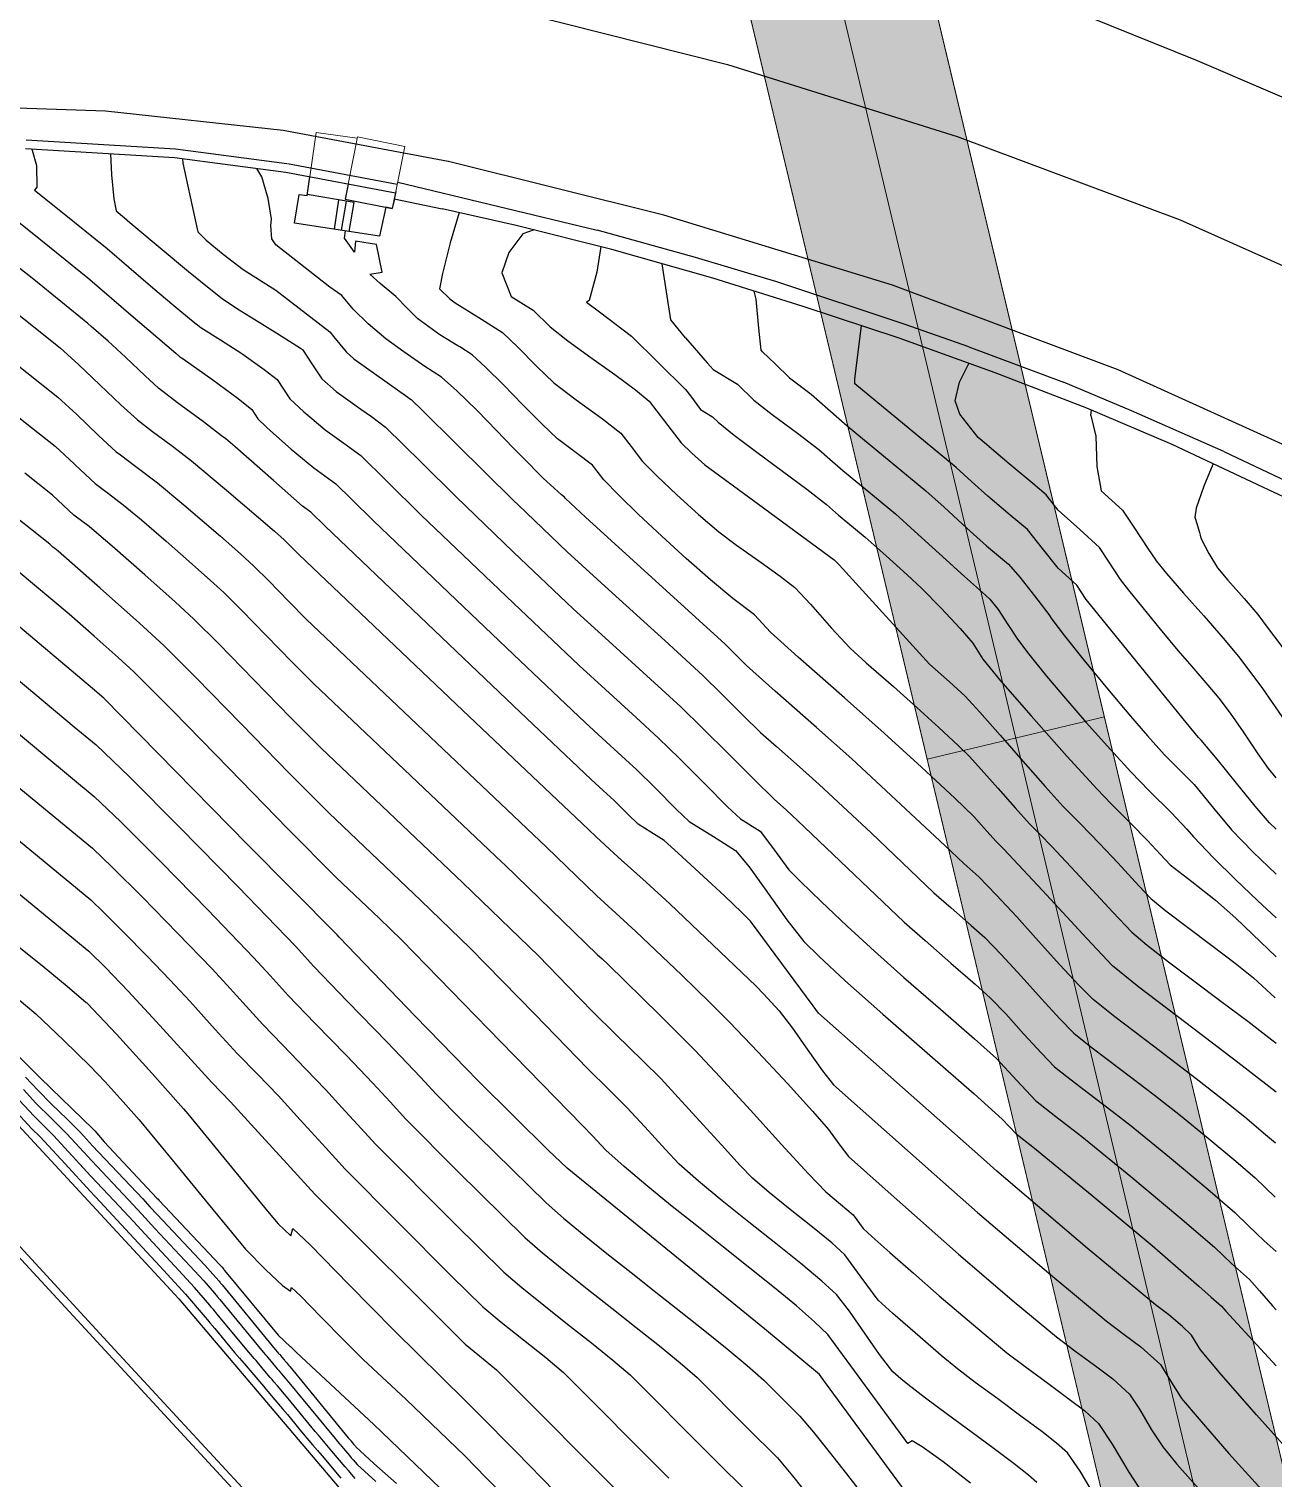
# Model space of a CAD drawing. Extents: x -367 to 63045, y 275 to 109039.
# Drawn here: x 62222.01 to 62264.05, y 108466.54 to 108515.49 of the extents above; entities that cross this region are included whole.
import ezdxf

# ---------------------------------------------------------------- set-up
doc = ezdxf.new("R2010")
doc.units = 0
doc.header["$LTSCALE"] = 25.401856
doc.header["$MEASUREMENT"] = 0
for name, pattern in [('DOT', [0.55, 0.3, -0.25]), ('NASCOSTA', [9.525, 6.35, -3.175]), ('TRATTEGGIATA', [19.05, 12.7, -6.35]), ('TRATTEGGIATA2', [0.375, 0.25, -0.125]), ('TRATTOPUNTO2', [12.7, 6.35, -3.175, 0, -3.175])]:
    doc.linetypes.add(name, pattern=pattern)
for name, color, linetype in [('Bâti', 7, 'Continuous'), ('Couronnement', 7, 'Continuous'), ('curve livello 5m', 7, 'Continuous'), ('LIN010TR', 2, 'NASCOSTA'), ('LIN025CO', 7, 'Continuous'), ('Per+Mod Surf', 7, 'Continuous'), ('Strade', 7, 'Continuous'), ('TRATTCOLO-30', 253, 'Continuous'), ('TRATTCOLO-32', 255, 'Continuous')]:
    doc.layers.add(name, color=color, linetype=linetype)
doc.layers.add('Colori bordi', color=5, linetype='Continuous', plot=False)
doc.layers.add('no_plot', color=5, linetype='Continuous', plot=False)

# ---------------------------------------------------------------- blocks, each defined once
blk = doc.blocks.new('CONTORNO')
at = {"layer": 'Colori bordi', "lineweight": 0, "ltscale": 2}
blk.add_line((-2.996, -0.714), (2.996, 0.714), dxfattribs=at)
at = {"layer": 'Colori bordi', "lineweight": 0, "ltscale": 2, "flags": 128}
for points in [[(-22.578, 81.44), (16.586, -82.868), (15.866, -82.007), (19.27, -96.287), (18.407, -96.98), (19.153, -100.108)], [(28.44, -103.877), (26.165, -94.334), (26.165, -94.334), (25.446, -93.474), (-6.877, 42.135)]]:
    blk.add_lwpolyline(points, dxfattribs=at)

msp = doc.modelspace()

# ---------------------------------------------------------------- hatches: boundary and pattern name
at = {"layer": 'TRATTCOLO-30', "linetype": 'Continuous', "lineweight": 0}
h = msp.add_hatch(color=256, dxfattribs=at)
h.dxf.hatch_style = 1
h.paths.add_polyline_path([(62258.35528, 108492.25288), (62255.35921, 108491.53876), (62267.86702, 108439.0627), (62270.86309, 108439.77682)])
h.paths.add_polyline_path([(62255.35921, 108491.53876), (62252.36314, 108490.82464), (62264.87095, 108438.34858), (62267.86702, 108439.0627)])
h.paths.add_polyline_path([(62243.4551, 108541.48202), (62240.45903, 108540.7679), (62252.36314, 108490.82464), (62255.35921, 108491.53876)])
h.paths.add_polyline_path([(62246.45117, 108542.19614), (62243.4551, 108541.48202), (62255.35921, 108491.53876), (62258.35528, 108492.25288)])

# ---------------------------------------------------------------- linework, layer by layer
at = {"layer": 'Bâti', "color": 2, "linetype": 'Continuous'}
for p, q in [((62231.41442, 108509.85733), (62231.5042, 108510.4922)), ((62232.80307, 108510.24901), (62232.70235, 108509.7422)), ((62234.40543, 108510.00153), (62234.28746, 108509.42048)), ((62234.47976, 108510.30777), (62241.21667, 108508.69184)), ((62230.99135, 108508.9272), (62231.14335, 108509.8992)), ((62231.14335, 108509.8992), (62231.41442, 108509.85733)), ((62233.0008, 108509.62659), (62231.41935, 108509.8922)), ((62232.33554, 108508.72094), (62232.48866, 108509.7126)), ((62232.57704, 108508.68684), (62232.74449, 108509.67023)), ((62232.70235, 108509.7422), (62234.28746, 108509.42048)), ((62232.83335, 108508.6432), (62233.0008, 108509.62659)), ((62234.34835, 108509.74419), (62235.97635, 108509.4142)), ((62234.07316, 108509.46398), (62233.85235, 108508.4882)), ((62238.47135, 108508.8512), (62235.97635, 108509.4142)), ((62233.85235, 108508.4882), (62230.99135, 108508.9272)), ((62241.71035, 108508.0412), (62238.47135, 108508.8512)), ((62244.53527, 108507.76894), (62241.21667, 108508.69184)), ((62245.11735, 108507.07019), (62241.71035, 108508.0412)), ((62247.28534, 108506.94518), (62244.53527, 108507.76894)), ((62248.17035, 108506.11118), (62245.11735, 108507.07019)), ((62251.58711, 108505.51449), (62247.28534, 108506.94518)), ((62251.41735, 108505.04018), (62248.17035, 108506.11118)), ((62253.76935, 108504.74719), (62251.58711, 108505.51449)), ((62254.66534, 108503.86918), (62251.41735, 108505.04018)), ((62253.76935, 108504.74719), (62256.96634, 108503.55819)), ((62257.76134, 108502.68218), (62254.66534, 108503.86918)), ((62259.26697, 108502.59052), (62256.96634, 108503.55819)), ((62260.64035, 108501.44618), (62257.76134, 108502.68218)), ((62262.38734, 108501.21518), (62259.26697, 108502.59052)), ((62263.54034, 108500.09218), (62260.64035, 108501.44618)), ((62262.38734, 108501.21518), (62265.91734, 108499.54318)), ((62266.32435, 108498.76819), (62263.54034, 108500.09218)), ((62232.68936, 108462.08879), (62216.58988, 108479.49352)), ((62217.02428, 108479.44155), (62224.91833, 108470.8722)), ((62224.91833, 108470.8722), (62232.66514, 108462.49732))]:
    msp.add_line(p, q, dxfattribs=at)
at = {"layer": 'Couronnement', "color": 2, "linetype": 'Continuous'}
for p, q in [((62224.59635, 108512.7082), (62219.47236, 108512.8832)), ((62230.60735, 108512.0542), (62224.59635, 108512.7082)), ((62236.17936, 108511.0062), (62230.60735, 108512.0542)), ((62221.89635, 108511.44621), (62226.92635, 108511.1422)), ((62221.91442, 108511.74519), (62226.96189, 108511.44013)), ((62226.96189, 108511.44013), (62230.73168, 108510.94162)), ((62226.92635, 108511.1422), (62230.69236, 108510.6442)), ((62230.69236, 108510.6442), (62234.39516, 108509.95093)), ((62230.74749, 108510.93866), (62234.45475, 108510.24456))]:
    msp.add_line(p, q, dxfattribs=at)
at = {"layer": 'curve livello 5m', "color": 2, "flags": 128}
for points in [[(62214.21733, 108511.28361), (62214.31165, 108510.64298), (62214.62595, 108509.94091), (62214.93694, 108509.61338), (62215.52905, 108509.05534), (62216.22465, 108508.4342), (62216.22465, 108508.4342), (62221.93666, 108503.87863), (62222.99068, 108503.04654), (62223.62873, 108502.45893), (62224.36378, 108501.75556), (62224.96384, 108501.20642), (62224.96384, 108501.20642), (62225.10879, 108501.0968)], [(62224.7681, 108511.27264), (62224.80781, 108510.56088), (62224.88385, 108509.7473), (62224.95874, 108509.33903), (62224.95874, 108509.33903), (62225.24567, 108509.10774), (62225.42623, 108508.95274), (62226.45035, 108508.09444), (62227.40817, 108507.29896), (62228.15369, 108506.68695), (62228.54091, 108506.37904), (62228.54091, 108506.37904), (62229.05784, 108506.03839), (62229.79503, 108505.58117), (62230.56728, 108505.10346), (62231.18942, 108504.70132), (62231.18942, 108504.70132), (62231.25127, 108504.65564), (62231.57296, 108504.1772), (62231.90864, 108503.67034), (62231.90864, 108503.67034), (62232.39734, 108503.24099), (62232.94106, 108502.84311), (62233.22358, 108502.64561)], [(62239.08234, 108508.6984), (62238.70577, 108508.5671), (62238.23139, 108507.94024), (62237.99174, 108507.24581), (62237.99174, 108507.24581), (62238.30762, 108506.45098), (62239.05061, 108505.98688), (62239.61974, 108505.42761), (62240.22629, 108504.95017), (62241.0006, 108504.38732), (62241.80655, 108503.81181), (62242.50801, 108503.29641), (62242.96887, 108502.9139), (62242.96887, 108502.9139), (62243.48879, 108502.24286), (62244.0501, 108501.50725), (62244.0501, 108501.50725), (62244.41096, 108501.15583), (62244.85459, 108500.76574), (62244.85459, 108500.76574), (62246.66011, 108499.43576), (62249.05502, 108497.6802), (62249.05502, 108497.6802), (62249.21595, 108497.55788), (62249.22283, 108497.55186), (62249.23123, 108497.54492), (62249.2378, 108497.5395), (62249.26977, 108497.51064), (62249.38879, 108497.38248), (62252.44319, 108494.0349), (62253.11398, 108493.43993), (62253.64308, 108492.94733), (62254.13761, 108492.41135), (62254.82626, 108491.63309), (62255.59971, 108490.75038), (62256.34865, 108489.90108), (62256.96375, 108489.22303), (62256.96375, 108489.22303), (62257.54297, 108488.63311), (62258.19077, 108487.97529), (62258.19077, 108487.97529), (62258.80661, 108487.3155), (62259.51471, 108486.54846), (62259.92569, 108486.11437), (62259.92569, 108486.11437), (62260.43103, 108485.69876), (62261.15855, 108485.14492), (62261.98014, 108484.53095), (62262.7677, 108483.93497), (62263.39312, 108483.43509), (62263.39312, 108483.43509), (62264.11741, 108482.76523)], [(62264.1512, 108490.18641), (62263.89553, 108490.51098), (62263.55073, 108491.00353), (62263.04852, 108491.74068), (62262.61226, 108492.37081), (62262.23046, 108492.88516), (62261.86223, 108493.31737), (62261.31235, 108493.94906), (62260.84345, 108494.49471), (62260.84345, 108494.49471), (62260.24284, 108495.21858), (62259.6568, 108495.93492), (62259.1767, 108496.53121), (62258.89393, 108496.89494), (62258.51452, 108497.47712), (62258.18791, 108497.96936), (62257.52077, 108498.57842), (62256.79155, 108499.23522), (62256.38073, 108499.75122), (62255.93127, 108500.13799), (62255.13919, 108500.79832), (62254.45842, 108501.37383), (62254.36847, 108501.45504), (62254.08152, 108501.69197), (62253.46231, 108502.47079), (62253.30964, 108502.92675), (62253.45237, 108503.55714), (62253.77234, 108504.19113)], [(62233.22358, 108502.64561), (62233.58692, 108502.3916), (62234.06374, 108502.03736), (62234.06374, 108502.03736), (62235.27603, 108500.84527), (62236.45085, 108499.68387)], [(62225.10879, 108501.0968), (62225.61984, 108500.71031), (62226.35197, 108500.16023), (62226.35197, 108500.16023), (62227.24955, 108499.40939), (62228.48454, 108498.34947), (62228.48454, 108498.34947), (62229.15769, 108497.75737), (62229.61727, 108497.34224), (62229.61727, 108497.34224), (62230.1132, 108496.84417), (62230.79372, 108496.14512), (62231.38136, 108495.55065), (62231.38136, 108495.55065), (62236.45084, 108490.74423)], [(62252.21163, 108465.28552), (62248.9279, 108469.76166), (62248.72394, 108470.03968), (62246.86831, 108471.58006), (62240.1961, 108477.00348), (62239.54888, 108477.62267), (62238.42802, 108478.72574), (62237.16979, 108479.98176), (62236.803, 108480.35899), (62235.06643, 108482.14034), (62232.49963, 108484.80489), (62232.42696, 108484.88415), (62229.39792, 108487.94581), (62224.5415, 108492.87793), (62224.16508, 108493.21263), (62220.40283, 108496.37325), (62218.83287, 108497.69412), (62217.69873, 108498.58945), (62216.82493, 108499.28634), (62216.61865, 108499.47634)], [(62236.45085, 108499.68387), (62238.39107, 108497.81918)], [(62238.39107, 108497.81918), (62240.40067, 108495.90493), (62240.40067, 108495.90493), (62241.60348, 108494.80564), (62243.0144, 108493.52885), (62244.03734, 108492.58994), (62244.03734, 108492.58994), (62244.77342, 108491.87088), (62245.65929, 108490.98574), (62246.52416, 108490.1222), (62247.19726, 108489.46791), (62247.19726, 108489.46791), (62247.61324, 108489.09895), (62247.98159, 108488.75602), (62251.58915, 108485.32204), (62252.29171, 108484.69819), (62253.16819, 108483.93655), (62253.98441, 108483.22587), (62254.5062, 108482.75495), (62254.5062, 108482.75495), (62255.02203, 108482.21584), (62255.6349, 108481.53899), (62256.22426, 108480.89001), (62256.66956, 108480.43447), (62256.66956, 108480.43447), (62257.08231, 108480.10477), (62257.81249, 108479.54672), (62258.61891, 108478.93206), (62259.26036, 108478.43256), (62259.26036, 108478.43256), (62260.5515, 108477.37809), (62261.84621, 108476.29582), (62262.75608, 108475.51043), (62262.75608, 108475.51043), (62263.23326, 108475.04994), (62263.74567, 108474.55369), (62263.74567, 108474.55369), (62264.15119, 108474.19819)], [(62236.45084, 108490.74423), (62238.39107, 108488.90468)], [(62238.39107, 108488.90468), (62239.50619, 108487.84743), (62241.1952, 108486.21267), (62241.84239, 108485.62342), (62242.52163, 108485.00569), (62242.52163, 108485.00569), (62244.07508, 108483.52295), (62244.07508, 108483.52295), (62245.03091, 108482.58826), (62245.68081, 108481.94089), (62245.68081, 108481.94089), (62246.65369, 108480.92176), (62247.64102, 108479.86419), (62248.48578, 108478.93818), (62249.03094, 108478.31378), (62249.03094, 108478.31378), (62249.38308, 108477.82878), (62249.69997, 108477.39833), (62249.69997, 108477.39833), (62250.94484, 108476.29524), (62253.41922, 108474.10268), (62255.30527, 108472.49674), (62256.73434, 108471.31281), (62256.73434, 108471.31281), (62257.35767, 108470.84279), (62258.09335, 108470.30279), (62258.63485, 108469.89044), (62258.63485, 108469.89044), (62259.1992, 108469.37701), (62259.53799, 108468.86675), (62259.94766, 108468.17367), (62260.32109, 108467.59597), (62260.32109, 108467.59597), (62260.80389, 108467.01421), (62261.63339, 108466.07086)], [(62219.56121, 108488.00908), (62224.03747, 108484.33194), (62224.59436, 108483.78308), (62225.3668, 108482.98831), (62225.3668, 108482.98831), (62226.1927, 108482.09339), (62227.26773, 108480.91123), (62228.19214, 108479.90613), (62228.19214, 108479.90613), (62228.82617, 108479.24796), (62229.76276, 108478.22815), (62230.85109, 108477.02931), (62231.67646, 108476.13415), (62231.67646, 108476.13415), (62236.75243, 108471.06151)], [(62221.82431, 108479.66137), (62222.24657, 108479.20382), (62222.77263, 108478.68297), (62223.29844, 108478.16237), (62223.71678, 108477.70895), (62224.13641, 108477.25414), (62225.37798, 108475.93621), (62225.82268, 108475.45421), (62226.26867, 108474.97078), (62227.45129, 108473.71441), (62227.92028, 108473.20603), (62228.27862, 108472.78373), (62228.32344, 108472.73092), (62228.34584, 108472.70451), (62228.36825, 108472.6781), (62228.4579, 108472.57243), (62229.77061, 108470.98012), (62229.92853, 108470.79398), (62230.00754, 108470.70088), (62230.04704, 108470.65431), (62230.08656, 108470.60775), (62230.24466, 108470.42142), (62230.40284, 108470.23501), (62230.44239, 108470.18839), (62230.48196, 108470.14176), (62230.5611, 108470.04849), (62230.71943, 108469.86189), (62230.79862, 108469.76838), (62232.24424, 108468.00904), (62232.31029, 108467.93119), (62232.44246, 108467.77543), (62232.50857, 108467.69751), (62232.54163, 108467.65854), (62232.5747, 108467.61957), (62232.83943, 108467.30757), (62232.90566, 108467.22951), (62232.97191, 108467.15143), (62233.03819, 108467.07493), (62233.10392, 108467.00298), (62233.72906, 108466.42685)], [(62236.75243, 108471.06151), (62237.233, 108470.67123), (62237.81687, 108470.19621), (62237.81687, 108470.19621), (62242.3139, 108465.68383), (62245.03733, 108462.97299), (62245.5248, 108462.36224), (62246.02098, 108461.73936), (62246.02098, 108461.73936), (62247.33597, 108460.40138), (62248.56985, 108459.14594), (62249.11046, 108458.48906), (62249.78183, 108457.66893), (62249.78183, 108457.66893), (62251.19566, 108456.02639), (62252.53863, 108454.46618), (62254.65115, 108452.00891), (62254.86258, 108451.76326), (62255.05773, 108451.53598), (62256.67143, 108449.8316)]]:
    msp.add_lwpolyline(points, dxfattribs=at)
at = {"layer": 'LIN010TR', "linetype": 'TRATTOPUNTO2', "lineweight": 0, "ltscale": 5, "flags": 128}
msp.add_lwpolyline([(62244.1533, 108538.5519), (62273.94391, 108413.56645)], dxfattribs=at)
at = {"layer": 'LIN025CO', "linetype": 'TRATTEGGIATA', "lineweight": 0, "ltscale": 2}
for p, q in [((62234.65089, 108591.70293), (62280.96093, 108397.4108)), ((62228.65862, 108590.27523), (62272.10052, 108408.0163))]:
    msp.add_line(p, q, dxfattribs=at)
at = {"layer": 'LIN025CO', "color": 2, "linetype": 'DOT', "lineweight": 0, "ltscale": 2}
for p, q in [((62231.5042, 108510.4922), (62231.71535, 108511.9852)), ((62231.71535, 108511.9852), (62233.10535, 108511.7992)), ((62233.11887, 108511.83817), (62232.80307, 108510.24901)), ((62233.11887, 108511.83817), (62234.71246, 108511.51448)), ((62234.71246, 108511.51448), (62234.40543, 108510.00153))]:
    msp.add_line(p, q, dxfattribs=at)
at = {"layer": 'no_plot'}
for p, q in [((62222.1734, 108508.55064), (62224.00219, 108507.07646)), ((62232.18319, 108506.76777), (62230.3544, 108508.19446)), ((62243.7046, 108505.66619), (62243.41385, 108507.55569)), ((62224.00218, 108505.5378), (62222.1734, 108507.02752)), ((62230.3544, 108506.66452), (62232.18318, 108505.25724)), ((62244.20118, 108505.05764), (62243.7046, 108505.66619)), ((62244.20118, 108503.31202), (62242.3724, 108505.11473))]:
    msp.add_line(p, q, dxfattribs=at)
at = {"layer": 'no_plot', "flags": 128}
for points in [[(62222.1734, 108507.02752), (62218.08191, 108510.23784), (62218.0523, 108510.69994), (62218.01909, 108511.33769), (62218.01909, 108511.33769), (62218.00303, 108511.46019)], [(62219.88769, 108511.45342), (62219.88495, 108510.89109), (62219.91653, 108510.33815), (62221.39567, 108509.17756), (62222.1734, 108508.55064)], [(62222.09946, 108511.43393), (62222.11925, 108511.38941), (62222.27241, 108510.8691), (62222.27478, 108510.13821), (62222.20329, 108510.04337), (62223.09042, 108509.32826), (62224.65562, 108508.06656), (62225.39221, 108507.43481), (62226.19887, 108506.74177), (62226.90802, 108506.14833), (62227.51044, 108505.65054), (62227.8254, 108505.39775), (62228.48032, 108504.98109), (62229.20849, 108504.52162), (62229.9585, 108503.9881), (62230.39508, 108503.64525), (62230.82794, 108502.99645), (62231.30497, 108502.54967), (62231.5672, 108502.32947)], [(62212.54551, 108511.17049), (62212.58604, 108510.70921), (62212.7774, 108510.19246), (62213.0214, 108509.7367), (62213.31848, 108509.40518), (62213.87911, 108508.85104), (62214.62353, 108508.14946), (62215.47199, 108507.3756), (62216.34471, 108506.60463), (62221.08908, 108502.82079), (62222.89975, 108501.39138), (62223.5363, 108500.79667)], [(62216.08457, 108511.42159), (62216.22786, 108510.32803), (62216.24302, 108510.21236), (62216.24729, 108510.13753), (62217.21058, 108509.38171), (62222.78425, 108504.93647), (62223.08161, 108504.70171), (62223.68768, 108504.14971), (62224.40853, 108503.462), (62225.11531, 108502.78854), (62225.67918, 108502.27927), (62226.19287, 108501.88485), (62226.81799, 108501.42302)], [(62227.20025, 108511.10598), (62227.21571, 108510.9516), (62227.62468, 108509.04055), (62227.7142, 108508.63469), (62227.99961, 108508.35275), (62228.5708, 108507.88077), (62229.25642, 108507.36033), (62229.80704, 108507.00984), (62230.3544, 108506.66452)], [(62230.3544, 108508.19446), (62230.22327, 108508.39649), (62230.18061, 108508.85242), (62230.21118, 108509.05772), (62230.09836, 108509.75815), (62229.88154, 108510.49348), (62229.88154, 108510.49348), (62229.71764, 108510.77309)], [(62236.54967, 108509.28483), (62236.24708, 108508.26169), (62235.99197, 108507.2318), (62235.89014, 108506.71356), (62236.23143, 108506.36587), (62236.41361, 108506.23646), (62236.65309, 108506.08783)], [(62236.56766, 108504.74473), (62236.50296, 108504.78547), (62235.90043, 108505.15942), (62235.90043, 108505.15942), (62235.15074, 108505.69199), (62234.80308, 108506.04404), (62234.40971, 108506.44688), (62234.40971, 108506.44688), (62233.88534, 108506.88993), (62233.52605, 108507.20356), (62233.52605, 108507.20356), (62233.94631, 108507.27097), (62233.758, 108508.20269), (62233.04746, 108508.31722), (62233.00954, 108507.94218), (62232.67356, 108508.42264), (62232.70945, 108508.66289), (62232.70956, 108508.66355)], [(62241.33285, 108508.1356), (62241.20397, 108507.268), (62240.9405, 108506.31744), (62240.85444, 108506.25774), (62241.2863, 108505.93255), (62242.3724, 108505.11473)], [(62224.00219, 108507.07646), (62224.06556, 108507.02538), (62225.45258, 108505.83579), (62226.9715, 108504.5308), (62227.10989, 108504.41645), (62227.22756, 108504.34191), (62228.22655, 108503.63945), (62229.0826, 108503.0072), (62229.5389, 108502.63485), (62229.74725, 108502.32257), (62230.04058, 108502.03809)], [(62236.4736, 108503.26591), (62235.95439, 108503.72813), (62235.95439, 108503.72813), (62235.38724, 108504.08238), (62234.68543, 108504.58094), (62234.07004, 108505.0181), (62233.47914, 108505.52814), (62232.96695, 108506.01728), (62232.96695, 108506.01728), (62232.58849, 108506.48406), (62232.18319, 108506.76777)], [(62246.50864, 108506.63316), (62246.56968, 108506.35569), (62246.66361, 108505.3825), (62246.74722, 108504.63427), (62246.78163, 108504.59434), (62246.80021, 108504.58319), (62247.22999, 108504.17196), (62247.7113, 108503.7049), (62248.43978, 108503.15122), (62249.0041, 108502.65797), (62249.66053, 108502.08158), (62251.15176, 108500.85029), (62252.3162, 108499.88882), (62252.93377, 108499.3357), (62253.70771, 108498.6296), (62254.37256, 108498.03234), (62255.11662, 108497.40428), (62255.49057, 108496.97397), (62255.99179, 108496.34441), (62256.46993, 108495.7045), (62256.57163, 108495.54569), (62257.00217, 108494.98485), (62257.67218, 108494.14969), (62258.45695, 108493.19374), (62259.23178, 108492.27051), (62259.81059, 108491.60975), (62260.38795, 108490.97381), (62260.90985, 108490.44434), (62261.3807, 108489.9643), (62262.03673, 108489.1709), (62262.64612, 108488.43881), (62263.381, 108487.68497), (62264.15119, 108486.93389)], [(62236.65309, 108506.08783), (62237.30403, 108505.68383), (62238.01854, 108505.23396), (62238.52531, 108504.75467), (62239.17526, 108504.08778), (62239.74797, 108503.53448), (62240.50079, 108502.96087), (62241.39838, 108502.31788), (62242.01428, 108501.83349), (62242.36611, 108501.3794), (62242.74594, 108500.88162), (62243.23039, 108500.3899), (62243.90194, 108499.75584), (62244.63979, 108499.09082), (62245.32313, 108498.50617), (62245.92315, 108498.05214), (62246.6757, 108497.51839), (62247.39308, 108497.00758), (62247.88758, 108496.62238), (62248.4226, 108496.05545), (62249.13285, 108495.24918), (62249.75727, 108494.57323), (62250.30709, 108494.07946), (62251.22515, 108493.27227), (62252.01383, 108492.57174), (62252.75395, 108491.89329), (62253.41318, 108491.27953), (62253.79376, 108490.9146), (62254.19254, 108490.4789), (62254.75051, 108489.84482), (62255.33726, 108489.17684), (62255.82235, 108488.63943), (62256.17619, 108488.27905), (62256.57193, 108487.87719), (62257.53125, 108486.84942), (62258.63427, 108485.65459), (62259.27446, 108484.97839), (62259.7927, 108484.54326), (62260.51659, 108483.98052), (62261.37343, 108483.33452), (62262.2905, 108482.64961), (62263.19505, 108481.97012), (62264.01438, 108481.34041), (62264.15119, 108481.22962)], [(62228.5233, 108501.7485), (62227.91356, 108502.21138), (62227.03169, 108502.86288), (62226.39453, 108503.35212), (62226.39453, 108503.35212), (62225.93745, 108503.77157), (62225.26982, 108504.40305), (62224.69137, 108504.94045), (62224.69137, 108504.94045), (62224.11925, 108505.43857), (62224.00218, 108505.5378)], [(62232.18318, 108505.25724), (62232.30884, 108505.10366), (62232.7325, 108504.57686), (62232.98934, 108504.34422), (62234.81435, 108503.04777), (62234.87406, 108503.00535), (62234.92231, 108502.97521), (62234.9269, 108502.97071)], [(62264.15119, 108488.45442), (62263.9326, 108488.67712), (62263.9326, 108488.67712), (62263.44804, 108489.23914), (62262.81832, 108490.01574), (62262.16728, 108490.82037), (62261.61877, 108491.46647), (62261.61877, 108491.46647), (62261.52935, 108491.55741), (62261.4252, 108491.67421), (62261.11527, 108492.0558), (62257.73278, 108496.22032), (62257.41629, 108496.70195), (62256.79033, 108497.26941), (62256.26083, 108497.9365), (62255.74868, 108498.57775), (62255.74868, 108498.57775), (62255.17232, 108499.06679), (62254.41549, 108499.70309), (62254.41549, 108499.70309), (62253.86503, 108500.20046), (62253.34233, 108500.67193), (62253.34233, 108500.67193), (62251.79194, 108501.95208), (62249.91898, 108503.49857), (62249.91591, 108503.61781), (62249.92169, 108503.66421), (62250.14508, 108505.45983)], [(62264.15119, 108479.5716), (62262.86235, 108480.57523), (62261.1087, 108481.91188), (62259.52082, 108483.12543), (62258.62324, 108483.84241), (62258.62324, 108483.84241), (62257.75383, 108484.76072), (62256.25589, 108486.38333), (62254.9531, 108487.7791), (62254.9531, 108487.7791), (62254.68095, 108488.05584), (62254.29181, 108488.49347), (62253.94445, 108488.88186), (62253.94445, 108488.88186), (62253.29642, 108489.50325), (62252.17391, 108490.54832), (62250.91368, 108491.70354), (62250.91368, 108491.70354), (62249.57077, 108492.89637), (62248.00755, 108494.27081), (62247.07135, 108495.11156), (62247.07135, 108495.11156), (62246.53176, 108495.70295), (62245.79166, 108496.2466), (62245.04304, 108496.88011), (62244.22333, 108497.60176), (62243.39293, 108498.35586), (62242.61226, 108499.08672), (62241.94174, 108499.73866), (62241.44178, 108500.25599), (62241.44178, 108500.25599), (62241.05969, 108500.75307), (62240.50816, 108501.17101), (62239.87619, 108501.64136), (62239.87619, 108501.64136), (62239.33814, 108502.14511), (62238.70059, 108502.78966), (62238.04309, 108503.4663), (62237.4452, 108504.06633), (62236.98646, 108504.48105), (62236.98646, 108504.48105), (62236.56766, 108504.74473)], [(62244.20118, 108505.05764), (62244.93467, 108504.20645), (62245.1291, 108503.98081), (62245.95256, 108503.48664), (62246.50583, 108502.95329), (62247.12914, 108502.46945), (62247.97957, 108501.83818), (62248.6985, 108501.28678), (62249.07578, 108500.95701), (62249.51463, 108500.57167), (62250.51159, 108499.7485), (62251.29006, 108499.10572), (62251.93771, 108498.52884), (62252.77054, 108497.77035), (62253.62302, 108496.99351), (62254.32963, 108496.3616), (62254.48457, 108496.23081), (62254.76638, 108495.87685), (62255.09095, 108495.36954), (62255.41048, 108494.87106), (62255.79811, 108494.37151), (62256.40103, 108493.62919), (62257.03836, 108492.86681), (62257.73477, 108492.06606), (62258.55261, 108491.14881), (62259.24655, 108490.39022), (62259.86974, 108489.75267), (62260.60612, 108489.01573), (62261.14262, 108488.46213), (62261.35964, 108488.20051), (62262.04243, 108487.49426), (62262.77737, 108486.76297), (62263.52513, 108486.04325), (62264.15119, 108485.46036)], [(62237.50464, 108502.23321), (62237.14117, 108502.60571), (62236.4736, 108503.26591)], [(62244.20118, 108503.31202), (62244.3707, 108503.09788), (62244.70049, 108502.6328), (62245.10492, 108502.39009), (62245.30036, 108502.20169), (62245.84514, 108501.76825), (62246.6124, 108501.19172), (62247.47295, 108500.55398), (62248.29762, 108499.93689), (62248.95723, 108499.42233), (62249.36873, 108499.06177), (62249.87141, 108498.64671), (62250.26393, 108498.32261), (62250.98025, 108497.69293), (62251.68852, 108497.0535), (62252.17626, 108496.59615), (62252.83674, 108495.92169), (62253.47658, 108495.23271), (62253.90385, 108494.73592), (62253.90385, 108494.73592), (62254.24932, 108494.19644), (62254.84494, 108493.46311), (62255.87313, 108492.28087), (62257.08061, 108490.92662), (62258.10515, 108489.80662), (62258.584, 108489.31561), (62259.24607, 108488.64825), (62259.80961, 108488.07339), (62260.24423, 108487.60572), (62260.57692, 108487.25035), (62261.3022, 108486.68698), (62262.11047, 108486.06537), (62262.79297, 108485.44789), (62263.63212, 108484.64756), (62264.15119, 108484.14725)], [(62234.9269, 108502.97071), (62235.30896, 108502.59525), (62236.45085, 108501.46896)], [(62231.5672, 108502.32947), (62232.01829, 108501.95067), (62232.64783, 108501.49786), (62233.22296, 108501.08054), (62234.09934, 108500.21877), (62235.28008, 108499.05151), (62236.45085, 108497.93629)], [(62237.50464, 108502.23321), (62238.39108, 108501.32355)], [(62257.89933, 108502.62294), (62257.8815, 108502.4355), (62257.88961, 108502.43319), (62258.06021, 108501.73049), (62258.09343, 108500.71039), (62258.24407, 108499.88537), (62258.95954, 108499.23677), (62259.34166, 108498.65943), (62259.83678, 108497.90178), (62260.06922, 108497.57924), (62260.09899, 108497.52557), (62260.44771, 108497.09292), (62261.02558, 108496.42952), (62261.70753, 108495.65937), (62262.36843, 108494.90643), (62262.8832, 108494.29468), (62263.23697, 108493.82804), (62263.68874, 108493.20945), (62264.34764, 108492.26249), (62265.15105, 108491.08419), (62265.62563, 108490.38946)], [(62236.45084, 108494.47415), (62232.02158, 108498.69328), (62232.02158, 108498.69328), (62231.54139, 108499.16691), (62231.26019, 108499.37002), (62230.27106, 108500.2368), (62228.98589, 108501.36813), (62228.66123, 108501.6438), (62228.5233, 108501.7485)], [(62230.04058, 108502.03809), (62230.17595, 108501.90681), (62230.87669, 108501.29118), (62231.63924, 108500.66034), (62232.38217, 108500.12373), (62232.92265, 108499.59226), (62233.65083, 108498.87239), (62236.45085, 108496.20522)], [(62226.81799, 108501.42302), (62226.90383, 108501.3596), (62227.5066, 108500.90201), (62228.68822, 108499.91356), (62230.31403, 108498.51822), (62230.63243, 108498.2351), (62231.12829, 108497.73151), (62236.45084, 108492.68515)], [(62236.45085, 108501.46896), (62238.39108, 108499.55523)], [(62264.1328, 108477.84856), (62263.73166, 108478.19482), (62263.16086, 108478.67196), (62262.59163, 108479.13685), (62262.59163, 108479.13685), (62261.44787, 108480.02751), (62260.00996, 108481.12349), (62258.70798, 108482.11855), (62257.97201, 108482.70643), (62257.97201, 108482.70643), (62257.48183, 108483.19503), (62256.84563, 108483.88068), (62256.12712, 108484.6759), (62255.38998, 108485.49318), (62254.69789, 108486.24506), (62254.11454, 108486.84405), (62254.11454, 108486.84405), (62253.59837, 108487.2983), (62252.96001, 108487.90594), (62249.81354, 108490.83534), (62248.62099, 108491.89573), (62247.22469, 108493.12407), (62246.26019, 108493.98704), (62246.26019, 108493.98704), (62245.90787, 108494.33475), (62245.5363, 108494.70225), (62245.5363, 108494.70225), (62240.82343, 108498.99823), (62240.13762, 108499.63037), (62240.10511, 108499.67266), (62240.00442, 108499.74823), (62239.3887, 108500.31877), (62238.66324, 108501.04397), (62238.39108, 108501.32355)], [(62223.5363, 108500.79667), (62223.58873, 108500.74768), (62224.24849, 108500.13357), (62224.6969, 108499.79446), (62225.19735, 108499.41845), (62225.81088, 108498.90522), (62226.65505, 108498.18071), (62227.43117, 108497.50046), (62228.1523, 108496.85923), (62228.60212, 108496.44938), (62229.19308, 108495.86019), (62230.0296, 108495.0028), (62230.91045, 108494.0988), (62231.63444, 108493.3698), (62236.45084, 108488.80332)], [(62262.0127, 108500.77812), (62261.70963, 108500.04892), (62261.45841, 108499.30029), (62261.40629, 108499.00078), (62261.48088, 108498.78437), (62261.56289, 108498.47826), (62261.58454, 108498.3882), (62261.61609, 108498.29063), (62261.87943, 108497.77156), (62262.17473, 108497.28379), (62262.5249, 108496.86483), (62263.07301, 108496.24476), (62263.53593, 108495.7042), (62263.85646, 108495.28589), (62264.31175, 108494.67252), (62264.76521, 108494.0481), (62265.22732, 108493.38473), (62265.78569, 108492.56654), (62266.24575, 108491.89318)], [(62258.04138, 108465.91933), (62257.5278, 108466.77819), (62257.10883, 108467.38772), (62257.10883, 108467.38772), (62256.73848, 108467.72466), (62256.23651, 108468.11473), (62255.53327, 108468.63612), (62254.7456, 108469.2135), (62253.99037, 108469.77153), (62253.38442, 108470.23488), (62253.38442, 108470.23488), (62252.84001, 108470.68591), (62252.12151, 108471.29771), (62252.12151, 108471.29771), (62251.19873, 108472.10458), (62250.70463, 108472.5532), (62250.70463, 108472.5532), (62250.13682, 108473.32949), (62249.58179, 108474.08378), (62249.58179, 108474.08378), (62249.14011, 108474.4856), (62248.48454, 108475.0185), (62247.73789, 108475.6094), (62247.02297, 108476.18527), (62246.4626, 108476.67304), (62246.4626, 108476.67304), (62246.05012, 108477.10101), (62245.41455, 108477.79393), (62244.67596, 108478.60768), (62243.95447, 108479.39814), (62243.37015, 108480.02118), (62243.37015, 108480.02118), (62242.74385, 108480.64297), (62241.84073, 108481.52636), (62241.06948, 108482.28792), (62241.06948, 108482.28792), (62240.23418, 108483.14701), (62239.23242, 108484.17459), (62236.67429, 108486.65054), (62231.88751, 108491.18894), (62230.86073, 108492.22284), (62229.61147, 108493.50492), (62228.42509, 108494.7209), (62227.58696, 108495.55651), (62227.58696, 108495.55651), (62226.94902, 108496.13778), (62225.92628, 108497.0472), (62224.82556, 108498.01196), (62224.82556, 108498.01196), (62224.37221, 108498.40104), (62224.04272, 108498.67667), (62224.04272, 108498.67667), (62223.53315, 108499.06072), (62222.80882, 108499.73621), (62221.86869, 108500.47838)], [(62256.06365, 108466.39308), (62255.7903, 108466.64177), (62255.30219, 108467.02369), (62254.62757, 108467.52718), (62253.84872, 108468.09919), (62253.0479, 108468.68668), (62252.30739, 108469.2366), (62251.70947, 108469.69592), (62251.70947, 108469.69592), (62251.47265, 108469.89522), (62251.20696, 108470.13064), (62250.75033, 108470.71353), (62250.24052, 108471.45191), (62249.73615, 108472.18093), (62249.29584, 108472.73575), (62249.29584, 108472.73575), (62248.80516, 108473.19606), (62248.09827, 108473.78832), (62247.25134, 108474.46721), (62246.34056, 108475.18742), (62245.44209, 108475.90363), (62244.63213, 108476.57052), (62243.98684, 108477.14279), (62243.98684, 108477.14279), (62243.51765, 108477.64095), (62242.82077, 108478.40791), (62242.21481, 108479.06133), (62242.21481, 108479.06133), (62241.60237, 108479.66572), (62240.89649, 108480.36021), (62240.89649, 108480.36021), (62239.09045, 108482.21767), (62236.92452, 108484.43945), (62235.25834, 108486.0521), (62232.14058, 108489.00808), (62230.811, 108490.34688), (62229.19334, 108492.00704), (62227.6571, 108493.58161), (62226.57181, 108494.66365), (62226.57181, 108494.66365), (62225.74573, 108495.41633), (62224.42139, 108496.59394), (62222.99608, 108497.8432), (62222.99608, 108497.8432), (62222.88809, 108497.93489), (62222.8178, 108497.98787), (62222.71789, 108498.08104), (62220.10704, 108500.14215)], [(62238.39108, 108499.55523), (62238.53859, 108499.40973), (62240.19913, 108497.82797), (62241.71649, 108496.44122), (62243.49637, 108494.83053), (62244.78682, 108493.6461), (62245.4156, 108493.02853), (62246.14582, 108492.29787), (62246.72873, 108491.72747), (62247.26743, 108491.24547), (62248.04731, 108490.55941), (62248.71339, 108489.96715), (62250.4708, 108488.33098), (62252.59376, 108486.31017), (62253.17456, 108485.79717), (62253.85565, 108485.20584), (62254.31037, 108484.7995), (62254.86844, 108484.22205), (62255.53441, 108483.49244), (62256.22238, 108482.72865), (62256.84647, 108482.04866), (62257.32078, 108481.57045), (62257.89515, 108481.11166), (62258.91123, 108480.3351), (62260.03339, 108479.47979), (62260.92599, 108478.7847), (62261.85618, 108478.02503), (62262.78893, 108477.24532), (62263.44444, 108476.6795), (62264.1217, 108476.02593)], [(62236.45085, 108497.93629), (62238.39107, 108496.08811)], [(62253.8308, 108466.37425), (62252.90282, 108467.08825), (62252.19815, 108467.59615), (62251.8567, 108467.79321), (62251.8567, 108467.79321), (62251.7093, 108467.70808), (62250.28161, 108469.6542), (62249.00989, 108471.38771), (62248.56171, 108471.82036), (62247.94806, 108472.35374), (62247.20586, 108472.96589), (62246.37201, 108473.63486), (62245.48342, 108474.3387), (62244.57699, 108475.05546), (62243.68964, 108475.76317), (62242.85826, 108476.43989), (62242.11978, 108477.06366), (62241.51108, 108477.61253), (62241.51108, 108477.61253), (62241.05948, 108478.10148), (62240.7235, 108478.4325), (62237.94673, 108481.28833), (62234.61662, 108484.7043), (62233.8424, 108485.45366), (62232.39366, 108486.82722), (62230.76128, 108488.47092), (62228.77521, 108490.50917), (62226.88911, 108492.44233), (62225.55665, 108493.77079), (62225.55665, 108493.77079), (62225.02233, 108494.25879), (62224.2127, 108494.97871), (62223.37065, 108495.71458), (62223.37065, 108495.71458), (62221.65311, 108497.15747)], [(62236.45085, 108496.20522), (62238.39107, 108494.35704)], [(62238.39107, 108496.08811), (62240.6022, 108493.98188), (62241.49047, 108493.17007), (62242.53243, 108492.22716), (62243.28787, 108491.53379), (62243.98422, 108490.85082), (62244.84661, 108489.98656), (62245.62058, 108489.21325), (62246.05163, 108488.80316), (62246.71591, 108488.39081), (62247.17213, 108487.7895), (62247.69063, 108487.08857), (62248.08074, 108486.69265), (62248.78352, 108486.01548), (62249.66334, 108485.18619), (62250.58454, 108484.33391), (62251.57622, 108483.45334), (62252.81339, 108482.37825), (62253.9655, 108481.37512), (62254.70202, 108480.7104), (62255.38879, 108479.97054), (62256.01833, 108479.29849), (62256.71376, 108478.75833), (62257.59472, 108478.08041), (62259.24681, 108476.73116), (62260.90348, 108475.34632), (62262.06772, 108474.34136), (62262.64239, 108473.78577), (62263.24999, 108473.2531), (62263.59266, 108472.86016), (62264.02913, 108472.35605), (62264.15118, 108472.22062)], [(62236.45084, 108494.47415), (62238.39107, 108492.62597)], [(62238.39107, 108494.35704), (62240.80373, 108492.05884), (62241.37746, 108491.53449), (62242.05045, 108490.92548), (62242.53839, 108490.47763), (62243.17003, 108489.85476), (62243.89493, 108489.12792), (62244.32348, 108488.71394), (62245.14743, 108488.20826), (62245.89176, 108487.74042), (62246.34856, 108487.18975), (62246.96884, 108486.3208), (62247.62588, 108485.39307), (62248.19297, 108484.66601), (62248.71676, 108484.15171), (62249.57993, 108483.34578), (62250.86073, 108482.20848), (62252.45859, 108480.81996), (62253.9466, 108479.52436), (62254.89785, 108478.66584), (62255.36711, 108478.16251), (62255.92908, 108477.72827), (62257.94213, 108476.08422), (62259.96075, 108474.39682), (62261.37936, 108473.17229), (62261.53911, 108473.01784), (62261.95963, 108472.65066), (62262.31037, 108472.34171), (62262.45657, 108472.17338), (62264.15118, 108470.3314)], [(62218.53554, 108494.28558), (62222.5469, 108490.94092), (62224.22082, 108489.56584), (62225.11293, 108488.70669), (62226.47551, 108487.34364), (62228.05626, 108485.73168), (62229.6029, 108484.12582), (62230.16675, 108483.51135), (62230.77663, 108482.84538), (62231.6772, 108481.90649), (62232.74278, 108480.80857), (62233.63655, 108479.87656), (62234.21563, 108479.24325), (62234.74602, 108478.66452), (62236.49771, 108476.90291), (62238.77284, 108474.66388), (62239.36958, 108474.15085), (62240.08467, 108473.56613), (62240.87751, 108472.93445), (62241.70749, 108472.28058), (62242.53403, 108471.62924), (62243.31652, 108471.0052), (62244.01437, 108470.43318), (62244.58698, 108469.93793), (62246.27862, 108468.24052), (62247.30308, 108467.22079), (62247.81505, 108466.61373), (62248.41703, 108465.85276)], [(62220.87219, 108494.14438), (62223.54212, 108491.9182), (62224.28193, 108491.31047), (62225.39797, 108490.23567), (62227.10256, 108488.53049), (62229.08008, 108486.51392), (62231.01493, 108484.50499), (62231.63813, 108483.82514), (62232.77234, 108482.64266), (62234.11437, 108481.2599), (62235.24, 108480.0861), (62235.7692, 108479.50797), (62236.60473, 108478.66771), (62239.48447, 108475.83368), (62240.0751, 108475.32245), (62240.76818, 108474.74913), (62241.53739, 108474.12977), (62242.35643, 108473.48039), (62243.19899, 108472.81703), (62244.03875, 108472.15573), (62244.84941, 108471.51253), (62245.60466, 108470.90345), (62246.27818, 108470.34454), (62246.84368, 108469.85184), (62247.60019, 108469.09275), (62248.05833, 108468.63672), (62248.52234, 108468.09315), (62249.05673, 108467.42913), (62249.63886, 108466.68367), (62250.24607, 108465.89578)], [(62236.45084, 108492.68515), (62238.39107, 108490.8456)], [(62265.0508, 108466.94396), (62263.48701, 108468.67999), (62262.29496, 108470.03564), (62261.60114, 108470.87166), (62261.60114, 108470.87166), (62261.28957, 108471.36629), (62260.98772, 108471.65931), (62260.53121, 108472.05622), (62260.53121, 108472.05622), (62260.08426, 108472.39073), (62257.77052, 108474.30756), (62254.71694, 108476.90766), (62254.71694, 108476.90766), (62254.26575, 108477.30746), (62248.6953, 108482.24345), (62248.51226, 108482.49391), (62246.3926, 108485.35293), (62246.09877, 108485.64393), (62245.51228, 108486.20373), (62244.80908, 108486.86437), (62244.80908, 108486.86437), (62243.9535, 108487.65255), (62243.47382, 108488.07939), (62243.47382, 108488.07939), (62243.02573, 108488.35648), (62242.59534, 108488.62471), (62242.59534, 108488.62471), (62242.24373, 108488.97001), (62241.78891, 108489.42147), (62241.78891, 108489.42147), (62241.41889, 108489.7592), (62241.00527, 108490.1358), (62241.00527, 108490.1358), (62238.39107, 108492.62597)], [(62238.39107, 108490.8456), (62240.92214, 108488.44587), (62241.1749, 108488.20122), (62241.92177, 108487.51783), (62242.86499, 108486.66595), (62243.66535, 108485.93503), (62246.58206, 108483.15109), (62246.83615, 108482.90075), (62247.36626, 108482.3268), (62247.80939, 108481.73845), (62248.3302, 108480.99919), (62248.82689, 108480.29726), (62249.19763, 108479.82089), (62252.6053, 108476.80135), (62254.06808, 108475.50517), (62256.5379, 108473.40215), (62258.4093, 108471.85177), (62259.02459, 108471.39251), (62259.58303, 108470.97333), (62260.24439, 108470.37165), (62260.5903, 108469.82697), (62260.96111, 108469.23381), (62261.54943, 108468.52493), (62262.5602, 108467.37543), (62263.88619, 108465.90339)], [(62221.55167, 108489.96364), (62224.1597, 108487.82121), (62224.82789, 108487.17771), (62225.84846, 108486.15678), (62227.03244, 108484.94943), (62228.19086, 108483.74665), (62228.6949, 108483.20049), (62229.35098, 108482.47903), (62229.91514, 108481.86563), (62230.58207, 108481.17032), (62231.3712, 108480.35724), (62232.03309, 108479.66703), (62232.58833, 108479.06246), (62233.23352, 108478.35174), (62233.72283, 108477.82106), (62236.39068, 108475.1381), (62238.06121, 108473.49408), (62238.66621, 108472.97922), (62239.40803, 108472.38155), (62240.216, 108471.74413), (62241.01947, 108471.11002), (62241.74778, 108470.5223), (62242.33027, 108470.02403), (62244.95705, 108467.38829), (62246.54783, 108465.80485)], [(62220.55644, 108488.98636), (62224.09859, 108486.07658), (62224.54286, 108485.64872), (62225.22141, 108484.96993), (62226.00861, 108484.16719), (62226.77883, 108483.36748), (62227.4438, 108482.64694), (62228.30935, 108481.69513), (62229.05364, 108480.88588), (62229.74348, 108480.16982), (62230.42963, 108479.4575), (62230.42963, 108479.4575), (62231.17554, 108478.6453), (62232.0423, 108477.69052), (62232.69965, 108476.9776), (62236.28366, 108473.37329), (62237.34958, 108472.32428), (62237.96419, 108471.80997), (62238.7245, 108471.20768), (62239.47835, 108470.61015), (62240.07357, 108470.11012), (62243.63547, 108466.53606)], [(62236.45084, 108488.80332), (62237.98592, 108487.34789)], [(62237.98592, 108487.34789), (62238.09024, 108487.24898), (62241.2155, 108484.22412), (62241.3779, 108484.07635), (62241.5681, 108483.89481), (62243.3285, 108482.17333), (62244.52548, 108480.98104), (62245.35929, 108480.09197), (62246.38886, 108478.96399), (62247.44281, 108477.80278), (62248.34976, 108476.814), (62248.93836, 108476.2033), (62249.43068, 108475.79755), (62249.86774, 108475.43181), (62250.2023, 108474.97577), (62250.49276, 108474.7037), (62251.09784, 108474.16263), (62251.89717, 108473.45924), (62252.77036, 108472.70019), (62254.07264, 108471.59132), (62255.05938, 108470.77385), (62255.67454, 108470.30626), (62256.43665, 108469.74585), (62257.16695, 108469.20786), (62257.68666, 108468.80755), (62258.15402, 108468.38237), (62258.61516, 108467.68783), (62259.17277, 108466.74445), (62259.68106, 108465.95812)], [(62221.67623, 108484.4785), (62222.52678, 108483.7957), (62223.30835, 108483.15728), (62223.95007, 108482.60907), (62223.96477, 108482.59492), (62223.979, 108482.58122), (62224.9711, 108481.53028), (62226.17816, 108480.20938), (62227.23806, 108479.0148), (62227.37968, 108478.84225), (62230.0775, 108475.55767), (62230.43069, 108475.12726), (62230.8596, 108474.7281), (62230.92483, 108474.97401), (62231.51137, 108474.41459), (62232.82531, 108473.08072), (62234.3481, 108471.52919), (62236.75243, 108469.16064)], [(62221.54459, 108482.80891), (62222.24485, 108482.22509), (62223.17905, 108481.32611), (62224.08339, 108480.45585), (62224.58773, 108479.92159), (62225.20135, 108479.2501), (62225.74016, 108478.64282), (62226.85521, 108477.28419), (62228.07274, 108475.80186), (62229.32928, 108474.27061), (62230.01371, 108473.57237), (62230.57885, 108473.04642), (62230.85516, 108472.85054), (62230.88921, 108472.97888), (62231.1953, 108472.68693), (62231.88102, 108471.99082), (62232.67572, 108471.18112), (62233.3088, 108470.5484), (62234.75156, 108469.20207), (62236.75243, 108467.27506)], [(62220.58965, 108481.84239), (62222.32337, 108480.12461), (62222.39332, 108480.0573), (62224.18778, 108478.33047), (62224.24226, 108478.27085), (62224.55022, 108477.89561), (62226.33858, 108475.99728), (62226.37483, 108475.95799), (62226.41118, 108475.91858), (62228.46011, 108473.74186), (62228.53648, 108473.65908), (62228.59483, 108473.59032), (62228.60212, 108473.58172), (62228.60577, 108473.57742), (62228.60942, 108473.57311), (62228.62402, 108473.55591), (62230.43255, 108471.36217), (62230.85073, 108470.97299), (62230.85359, 108470.98374), (62231.05641, 108470.78001), (62233.66553, 108468.34528), (62236.75243, 108465.38437)], [(62221.89814, 108480.0866), (62222.1085, 108479.85866), (62222.3195, 108479.63003), (62222.76899, 108479.18144), (62223.30343, 108478.6594), (62223.7526, 108478.21112), (62223.95816, 108477.98832), (62224.16435, 108477.76485), (62225.85828, 108475.96675), (62226.09875, 108475.7061), (62226.33993, 108475.44468), (62227.9557, 108473.72813), (62228.22838, 108473.43255), (62228.43672, 108473.18702), (62228.46278, 108473.15632), (62228.47581, 108473.14096), (62228.48884, 108473.12561), (62228.54096, 108473.06417), (62230.33635, 108470.88637), (62230.41153, 108470.79776), (62230.44913, 108470.75344), (62230.46794, 108470.73128), (62230.48675, 108470.70911), (62230.56201, 108470.62041), (62230.63731, 108470.53167), (62230.65614, 108470.50948), (62230.67497, 108470.48729), (62230.71264, 108470.44289), (62230.78802, 108470.35406), (62230.82571, 108470.30954), (62232.80452, 108467.90131), (62232.82432, 108467.87797), (62232.86393, 108467.83129), (62232.88375, 108467.80793), (62232.89366, 108467.79625), (62232.90357, 108467.78457), (62232.98291, 108467.69106), (62233.00276, 108467.66766), (62233.02262, 108467.64426), (62233.04249, 108467.62133), (62233.06219, 108467.59977), (62233.66836, 108467.03421), (62234.43194, 108466.35672)], [(62221.25593, 108479.2668), (62222.10071, 108478.3514), (62222.3901, 108478.06488), (62223.23403, 108477.1502), (62224.08055, 108476.23271), (62224.41739, 108475.87515), (62225.27053, 108474.95042), (62226.12617, 108474.02298), (62226.44246, 108473.68696), (62227.30408, 108472.75298), (62227.96242, 108471.97715), (62228.04475, 108471.88012), (62228.08592, 108471.83161), (62228.12709, 108471.78308), (62228.29179, 108471.58895), (62228.63914, 108471.16761), (62228.96255, 108470.78642), (62229.12434, 108470.59574), (62229.20525, 108470.50039), (62229.28617, 108470.40502), (62229.60995, 108470.02344), (62229.93389, 108469.64167), (62230.0149, 108469.5462), (62230.09593, 108469.45071), (62230.258, 108469.25971), (62230.58226, 108468.87755), (62230.74444, 108468.68605), (62231.12367, 108468.22451), (62231.28224, 108468.03763), (62231.59951, 108467.6637), (62231.75821, 108467.47665), (62231.83759, 108467.38311), (62231.91697, 108467.28955), (62232.55246, 108466.54058)], [(62233.0339, 108466.52853), (62232.9212, 108466.65859), (62232.80855, 108466.79135), (62232.69594, 108466.92407), (62232.24583, 108467.45456), (62232.18961, 108467.52082), (62232.13339, 108467.58708), (62232.02098, 108467.71956), (62231.79627, 108467.98441), (62231.68396, 108468.11678), (62230.77153, 108469.22721), (62230.65085, 108469.36972), (62230.40955, 108469.6541), (62230.28894, 108469.79624), (62230.22865, 108469.86729), (62230.16837, 108469.93834), (62229.9273, 108470.22243), (62229.68636, 108470.50639), (62229.62615, 108470.57735), (62229.56594, 108470.64831), (62229.44554, 108470.7902), (62229.20488, 108471.07386), (62228.37484, 108472.08069), (62228.24767, 108472.23059), (62228.21588, 108472.26806), (62228.18409, 108472.30552), (62228.12052, 108472.38044), (62227.61218, 108472.9795), (62226.94687, 108473.70068), (62226.19742, 108474.49688), (62225.5466, 108475.20232), (62224.89769, 108475.90568), (62224.10848, 108476.74342), (62223.47541, 108477.42957), (62222.84427, 108478.11363), (62222.17364, 108478.77761), (62221.54012, 108479.46409)], [(62236.75243, 108469.16064), (62237.17433, 108468.74051), (62238.48311, 108467.41344), (62239.78674, 108466.09171)], [(62236.75243, 108467.27506), (62237.46762, 108466.54987), (62238.25084, 108465.75578)]]:
    msp.add_lwpolyline(points, dxfattribs=at)
at = {"layer": 'Per+Mod Surf', "color": 2, "linetype": 'Continuous'}
for p, q in [((62230.99135, 108508.9272), (62231.14335, 108509.8992)), ((62231.14335, 108509.8992), (62231.41442, 108509.85733)), ((62234.36089, 108509.73307), (62234.28746, 108509.42048)), ((62234.07316, 108509.46398), (62233.85235, 108508.4882)), ((62234.28746, 108509.42048), (62234.07316, 108509.46398)), ((62233.85235, 108508.4882), (62230.99135, 108508.9272)), ((62219.02378, 108481.29109), (62227.08133, 108472.5892)), ((62227.08133, 108472.5892), (62233.21832, 108465.3672))]:
    msp.add_line(p, q, dxfattribs=at)
at = {"layer": 'Strade', "color": 2, "linetype": 'Continuous', "flags": 128}
for points in [[(62254.11436, 108517.40119), (62261.49035, 108514.41818), (62268.72835, 108511.31218), (62275.39415, 108508.03471), (62275.95035, 108507.52317), (62276.28334, 108506.93616), (62277.13234, 108503.21917), (62277.84634, 108501.52817), (62279.38934, 108499.81817), (62284.58134, 108496.49817), (62292.08933, 108491.30416), (62299.97034, 108485.00916), (62307.01433, 108478.31515), (62313.47433, 108471.35515), (62319.10833, 108464.33114), (62323.28832, 108458.51914), (62324.72132, 108456.47814), (62326.33731, 108454.15315), (62331.39531, 108447.02114), (62336.68046, 108439.73943), (62343.3773, 108430.36613), (62348.49121, 108423.51612), (62350.51, 108420.98863)], [(62345.91536, 108416.33661), (62342.97219, 108420.23089), (62338.1283, 108426.64014), (62331.67711, 108435.87671), (62326.39732, 108443.43614), (62321.37032, 108450.69415), (62318.36131, 108455.04715), (62313.19532, 108462.25715), (62306.77433, 108470.03715), (62299.98334, 108477.09016), (62292.34734, 108483.93117), (62284.92634, 108489.63716), (62276.46434, 108495.21117), (62267.84035, 108499.89018), (62258.81435, 108503.97818), (62251.18735, 108506.82719), (62243.46735, 108509.19819), (62236.18935, 108511.0092)]]:
    msp.add_lwpolyline(points, dxfattribs=at)
at = {"layer": 'Strade', "color": 2, "linetype": 'TRATTEGGIATA2', "ltscale": 5, "flags": 128}
msp.add_lwpolyline([(62237.29935, 108516.3752), (62245.61436, 108514.2852), (62253.38135, 108511.85819), (62260.91135, 108509.03519), (62268.17935, 108505.79617), (62273.79535, 108502.96217), (62279.12735, 108500.01616)], dxfattribs=at)

# ---------------------------------------------------------------- block references
at = {"layer": 'TRATTCOLO-32', "linetype": 'Continuous', "lineweight": 0, "rotation": 359.9999663132272}
msp.add_blockref('CONTORNO', (62255.35888, 108491.53914), dxfattribs=at)

doc.saveas('drawing.dxf')
